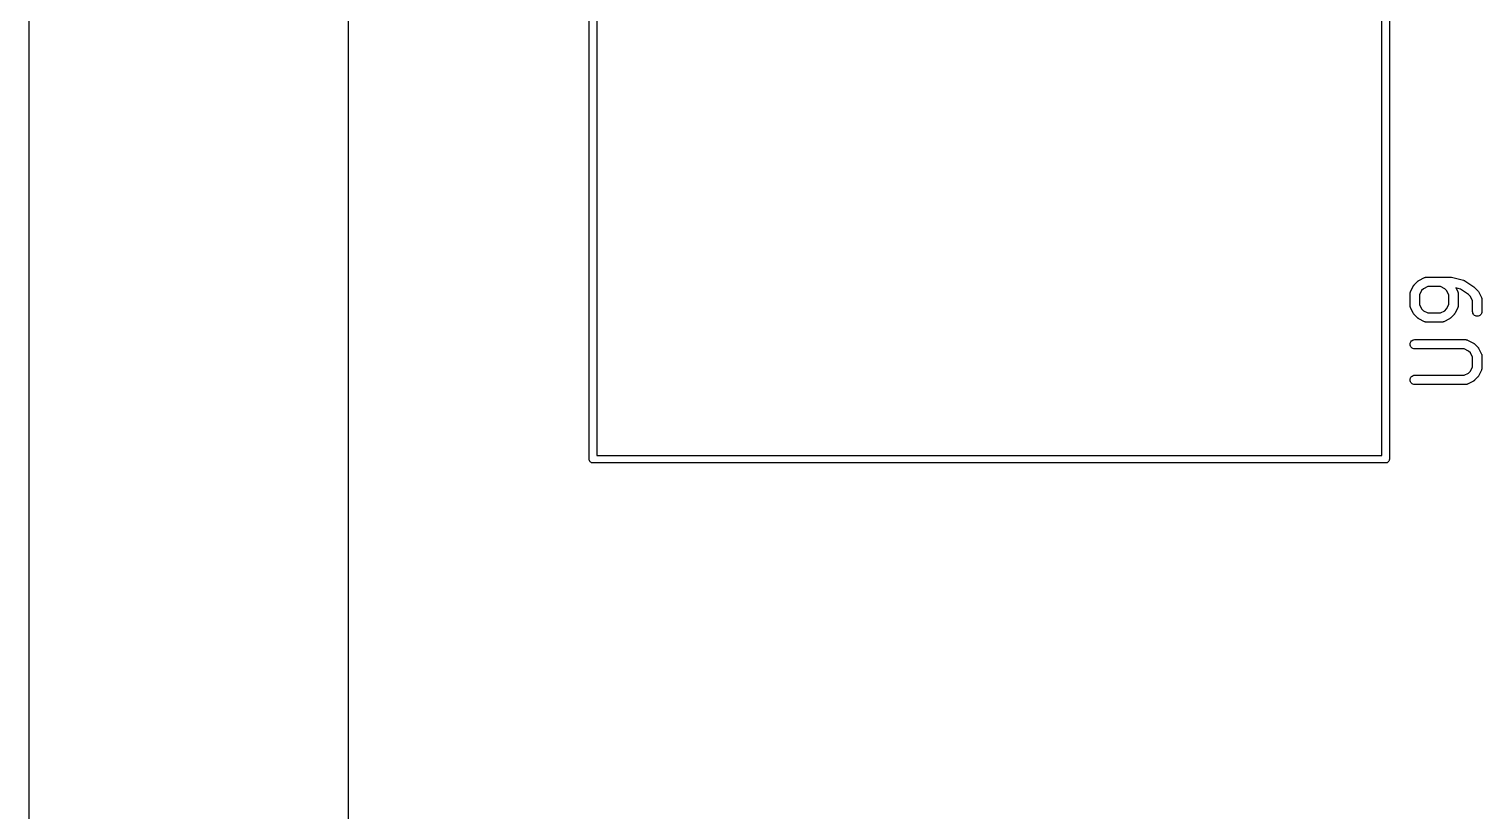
# Model space of a CAD drawing. Extents: x 50 to 150, y -150 to -50.
# Drawn here: x 49.95 to 73.23, y -125.62 to -113.09 of the extents above; entities that cross this region are included whole.
import ezdxf

# ---------------------------------------------------------------- set-up
doc = ezdxf.new("R2010")
doc.units = 0
doc.layers.add('BLACK', color=7, linetype='CONTINUOUS')

msp = doc.modelspace()

# ---------------------------------------------------------------- linework, layer by layer
at = {"layer": 'BLACK', "linetype": 'CONTINUOUS'}
for p, q in [((49.95, -150), (49.95, -50)), ((55.06, -65.0249), (55.06, -134.975)), ((58.924, -119.983), (58.924, -101.828)), ((59.044, -101.885), (59.044, -119.926)), ((71.624, -119.926), (71.624, -101.885)), ((71.744, -101.828), (71.744, -119.983)), ((72.2141, -117.125), (72.3093, -117.077)), ((72.3093, -117.077), (72.3103, -117.077)), ((72.3103, -117.077), (72.3123, -117.076)), ((72.3123, -117.076), (72.3143, -117.075)), ((72.3143, -117.075), (72.3192, -117.074)), ((72.3192, -117.074), (72.324, -117.072)), ((72.324, -117.072), (72.3262, -117.072)), ((72.3262, -117.072), (72.3283, -117.071)), ((72.3283, -117.071), (72.3334, -117.07)), ((72.3334, -117.07), (72.3385, -117.07)), ((72.3385, -117.07), (72.3407, -117.07)), ((72.3407, -117.07), (72.3429, -117.069)), ((72.3429, -117.069), (72.7238, -117.069)), ((72.7238, -117.069), (72.7249, -117.069)), ((72.7249, -117.069), (72.7262, -117.07)), ((72.7262, -117.07), (72.7275, -117.07)), ((72.7275, -117.07), (72.7335, -117.07)), ((72.7335, -117.07), (72.7394, -117.071)), ((72.7394, -117.071), (72.7407, -117.072)), ((72.7407, -117.072), (72.742, -117.072)), ((72.742, -117.072), (72.9325, -117.119)), ((72.079, -117.319), (72.0797, -117.317)), ((72.0797, -117.317), (72.0801, -117.315)), ((72.0801, -117.315), (72.0819, -117.31)), ((72.0819, -117.31), (72.0834, -117.305)), ((72.0834, -117.305), (72.0845, -117.303)), ((72.0845, -117.303), (72.0853, -117.301)), ((72.0853, -117.301), (72.1329, -117.206)), ((72.1329, -117.206), (72.1334, -117.205)), ((72.1334, -117.205), (72.1357, -117.202)), ((72.1357, -117.202), (72.1377, -117.198)), ((72.1377, -117.198), (72.1397, -117.196)), ((72.1397, -117.196), (72.1414, -117.193)), ((72.1414, -117.193), (72.1443, -117.19)), ((72.1443, -117.19), (72.147, -117.187)), ((72.147, -117.187), (72.1946, -117.139)), ((72.1946, -117.139), (72.1953, -117.138)), ((72.1953, -117.138), (72.1986, -117.136)), ((72.1986, -117.136), (72.2017, -117.133)), ((72.2017, -117.133), (72.2043, -117.131)), ((72.2043, -117.131), (72.2068, -117.129)), ((72.2068, -117.129), (72.2105, -117.127)), ((72.2105, -117.127), (72.2141, -117.125)), ((72.2616, -117.284), (72.2274, -117.353)), ((72.292, -117.254), (72.2616, -117.284)), ((72.3606, -117.219), (72.292, -117.254)), ((72.5632, -117.219), (72.3606, -117.219)), ((72.6318, -117.254), (72.5632, -117.219)), ((72.6622, -117.284), (72.6318, -117.254)), ((72.6964, -117.353), (72.6622, -117.284)), ((72.8835, -117.262), (72.8094, -117.243)), ((72.8094, -117.243), (72.8385, -117.301)), ((72.8385, -117.301), (72.839, -117.302)), ((72.839, -117.302), (72.8397, -117.304)), ((72.8397, -117.304), (72.8408, -117.306)), ((72.8408, -117.306), (72.8423, -117.311)), ((72.8423, -117.311), (72.844, -117.316)), ((72.844, -117.316), (72.8444, -117.318)), ((72.8444, -117.318), (72.845, -117.32)), ((73.0094, -117.346), (72.8835, -117.262)), ((72.9325, -117.119), (72.9335, -117.12)), ((72.9335, -117.12), (72.9382, -117.121)), ((72.9382, -117.121), (72.943, -117.123)), ((72.943, -117.123), (72.945, -117.124)), ((72.945, -117.124), (72.9472, -117.125)), ((72.9472, -117.125), (72.9515, -117.127)), ((72.9515, -117.127), (72.9559, -117.13)), ((72.9559, -117.13), (73.0987, -117.225)), ((73.0987, -117.225), (73.0989, -117.225)), ((73.0989, -117.225), (73.0989, -117.225)), ((73.0989, -117.225), (73.0989, -117.225)), ((73.0989, -117.225), (73.0996, -117.226)), ((73.0996, -117.226), (73.1049, -117.23)), ((73.1049, -117.23), (73.1102, -117.234)), ((73.1102, -117.234), (73.1578, -117.282)), ((73.1578, -117.282), (73.1585, -117.283)), ((73.1585, -117.283), (73.1612, -117.286)), ((73.1612, -117.286), (73.1641, -117.289)), ((73.1641, -117.289), (73.1657, -117.292)), ((73.1657, -117.292), (73.1677, -117.294)), ((73.1677, -117.294), (73.1696, -117.298)), ((73.1696, -117.298), (73.1718, -117.301)), ((73.1718, -117.301), (73.2195, -117.397)), ((72.0774, -117.334), (72.0776, -117.332)), ((72.0774, -117.335), (72.0774, -117.334)), ((72.0774, -117.525), (72.0774, -117.335)), ((72.0776, -117.528), (72.0774, -117.525)), ((72.0775, -117.53), (72.0776, -117.528)), ((72.0783, -117.535), (72.0775, -117.53)), ((72.0776, -117.33), (72.0784, -117.324)), ((72.0776, -117.332), (72.0776, -117.33)), ((72.0788, -117.54), (72.0783, -117.535)), ((72.0784, -117.324), (72.079, -117.319)), ((72.0794, -117.542), (72.0788, -117.54)), ((72.0798, -117.544), (72.0794, -117.542)), ((72.0816, -117.549), (72.0798, -117.544)), ((72.083, -117.554), (72.0816, -117.549)), ((72.2274, -117.353), (72.2274, -117.508)), ((72.2274, -117.508), (72.2616, -117.576)), ((72.6622, -117.576), (72.6964, -117.508)), ((72.6964, -117.508), (72.6964, -117.353)), ((72.8419, -117.55), (72.8404, -117.555)), ((72.8437, -117.545), (72.8419, -117.55)), ((72.8441, -117.543), (72.8437, -117.545)), ((72.8448, -117.541), (72.8441, -117.543)), ((72.8454, -117.536), (72.8448, -117.541)), ((72.845, -117.32), (72.8455, -117.325)), ((72.8462, -117.531), (72.8454, -117.536)), ((72.8455, -117.325), (72.8463, -117.331)), ((72.8463, -117.331), (72.8462, -117.333)), ((72.8462, -117.333), (72.8464, -117.335)), ((72.8464, -117.526), (72.8462, -117.529)), ((72.8462, -117.529), (72.8462, -117.531)), ((72.8464, -117.335), (72.8464, -117.525)), ((72.8464, -117.525), (72.8464, -117.526)), ((73.0431, -117.379), (73.0094, -117.346)), ((73.0774, -117.448), (73.0431, -117.379)), ((73.0774, -117.621), (73.0774, -117.448)), ((73.2195, -117.397), (73.2199, -117.398)), ((73.2199, -117.398), (73.2207, -117.4)), ((73.2207, -117.4), (73.2217, -117.402)), ((73.2217, -117.402), (73.2232, -117.407)), ((73.2232, -117.407), (73.225, -117.411)), ((73.225, -117.411), (73.2253, -117.414)), ((73.2253, -117.414), (73.226, -117.416)), ((73.226, -117.416), (73.2265, -117.421)), ((73.2265, -117.421), (73.2273, -117.426)), ((73.2273, -117.426), (73.2272, -117.428)), ((73.2272, -117.428), (73.2274, -117.43)), ((73.2274, -117.43), (73.2274, -117.621)), ((72.0841, -117.556), (72.083, -117.554)), ((72.0848, -117.558), (72.0841, -117.556)), ((72.0853, -117.559), (72.0848, -117.558)), ((72.1329, -117.654), (72.0853, -117.559)), ((72.1352, -117.658), (72.1329, -117.654)), ((72.1371, -117.662), (72.1352, -117.658)), ((72.139, -117.664), (72.1371, -117.662)), ((72.1407, -117.667), (72.139, -117.664)), ((72.1436, -117.67), (72.1407, -117.667)), ((72.1462, -117.673), (72.1436, -117.67)), ((72.147, -117.674), (72.1462, -117.673)), ((72.1946, -117.721), (72.147, -117.674)), ((72.1978, -117.724), (72.1946, -117.721)), ((72.2009, -117.727), (72.1978, -117.724)), ((72.2035, -117.729), (72.2009, -117.727)), ((72.2059, -117.731), (72.2035, -117.729)), ((72.2096, -117.733), (72.2059, -117.731)), ((72.2131, -117.735), (72.2096, -117.733)), ((72.2141, -117.735), (72.2131, -117.735)), ((72.3093, -117.783), (72.2141, -117.735)), ((72.2616, -117.576), (72.292, -117.607)), ((72.292, -117.607), (72.3606, -117.641)), ((72.3114, -117.784), (72.3093, -117.783)), ((72.3606, -117.641), (72.5632, -117.641)), ((72.5632, -117.641), (72.6318, -117.607)), ((72.6136, -117.783), (72.6115, -117.784)), ((72.6145, -117.783), (72.6136, -117.783)), ((72.7097, -117.735), (72.6145, -117.783)), ((72.6318, -117.607), (72.6622, -117.576)), ((72.7133, -117.733), (72.7097, -117.735)), ((72.717, -117.731), (72.7133, -117.733)), ((72.7195, -117.729), (72.717, -117.731)), ((72.7221, -117.728), (72.7195, -117.729)), ((72.7252, -117.725), (72.7221, -117.728)), ((72.7285, -117.722), (72.7252, -117.725)), ((72.7292, -117.721), (72.7285, -117.722)), ((72.7768, -117.674), (72.7292, -117.721)), ((72.7795, -117.67), (72.7768, -117.674)), ((72.7825, -117.667), (72.7795, -117.67)), ((72.7842, -117.665), (72.7825, -117.667)), ((72.7861, -117.662), (72.7842, -117.665)), ((72.7881, -117.659), (72.7861, -117.662)), ((72.7904, -117.655), (72.7881, -117.659)), ((72.7909, -117.654), (72.7904, -117.655)), ((72.8385, -117.559), (72.7909, -117.654)), ((72.8393, -117.557), (72.8385, -117.559)), ((72.8404, -117.555), (72.8393, -117.557)), ((73.0788, -117.635), (73.0774, -117.621)), ((73.083, -117.649), (73.0788, -117.635)), ((73.0899, -117.662), (73.083, -117.649)), ((73.0992, -117.674), (73.0899, -117.662)), ((73.1104, -117.683), (73.0992, -117.674)), ((73.1233, -117.69), (73.1104, -117.683)), ((73.1373, -117.694), (73.1233, -117.69)), ((73.1519, -117.696), (73.1373, -117.694)), ((73.1664, -117.694), (73.1519, -117.696)), ((73.1805, -117.69), (73.1664, -117.694)), ((73.1934, -117.683), (73.1805, -117.69)), ((73.2049, -117.674), (73.1934, -117.683)), ((73.2143, -117.663), (73.2049, -117.674)), ((73.2213, -117.65), (73.2143, -117.663)), ((73.2257, -117.636), (73.2213, -117.65)), ((73.2274, -117.622), (73.2257, -117.636)), ((73.2274, -117.621), (73.2274, -117.622)), ((72.3133, -117.785), (72.3114, -117.784)), ((72.3182, -117.786), (72.3133, -117.785)), ((72.323, -117.788), (72.3182, -117.786)), ((72.3252, -117.789), (72.323, -117.788)), ((72.3273, -117.789), (72.3252, -117.789)), ((72.3324, -117.79), (72.3273, -117.789)), ((72.3374, -117.791), (72.3324, -117.79)), ((72.3396, -117.791), (72.3374, -117.791)), ((72.3418, -117.791), (72.3396, -117.791)), ((72.3429, -117.791), (72.3418, -117.791)), ((72.581, -117.791), (72.3429, -117.791)), ((72.5831, -117.791), (72.581, -117.791)), ((72.5854, -117.791), (72.5831, -117.791)), ((72.5904, -117.79), (72.5854, -117.791)), ((72.5955, -117.789), (72.5904, -117.79)), ((72.5976, -117.789), (72.5955, -117.789)), ((72.5998, -117.788), (72.5976, -117.789)), ((72.6046, -117.787), (72.5998, -117.788)), ((72.6095, -117.785), (72.6046, -117.787)), ((72.6115, -117.784), (72.6095, -117.785)), ((72.0774, -118.144), (72.0789, -118.129)), ((72.0787, -118.159), (72.0774, -118.144)), ((72.0828, -118.173), (72.0787, -118.159)), ((72.0789, -118.129), (72.0832, -118.115)), ((72.0896, -118.186), (72.0828, -118.173)), ((72.0832, -118.115), (72.0902, -118.103)), ((72.0988, -118.197), (72.0896, -118.186)), ((72.0902, -118.103), (72.0995, -118.091)), ((72.11, -118.206), (72.0988, -118.197)), ((72.0995, -118.091), (72.1109, -118.082)), ((72.1228, -118.213), (72.11, -118.206)), ((72.1109, -118.082), (72.1238, -118.075)), ((72.1368, -118.218), (72.1228, -118.213)), ((72.1238, -118.075), (72.1378, -118.071)), ((72.1513, -118.219), (72.1368, -118.218)), ((72.1378, -118.071), (72.1524, -118.069)), ((72.1524, -118.219), (72.1513, -118.219)), ((72.1524, -118.069), (72.9619, -118.069)), ((72.9442, -118.219), (72.1524, -118.219)), ((73.0127, -118.254), (72.9442, -118.219)), ((72.9619, -118.069), (72.963, -118.069)), ((72.963, -118.069), (72.9651, -118.07)), ((72.9651, -118.07), (72.9674, -118.07)), ((72.9674, -118.07), (72.9724, -118.071)), ((72.9724, -118.071), (72.9775, -118.071)), ((72.9775, -118.071), (72.9796, -118.072)), ((72.9796, -118.072), (72.9818, -118.072)), ((72.9818, -118.072), (72.9866, -118.074)), ((72.9866, -118.074), (72.9915, -118.076)), ((72.9915, -118.076), (72.9934, -118.077)), ((72.9934, -118.077), (72.9954, -118.077)), ((72.9954, -118.077), (73.0907, -118.125)), ((73.0907, -118.125), (73.0916, -118.125)), ((73.0916, -118.125), (73.0952, -118.128)), ((73.0952, -118.128), (73.0989, -118.13)), ((73.0989, -118.13), (73.1013, -118.132)), ((73.1013, -118.132), (73.1039, -118.133)), ((73.1039, -118.133), (73.1069, -118.136)), ((73.1069, -118.136), (73.1102, -118.139)), ((73.1102, -118.139), (73.1578, -118.187)), ((73.1578, -118.187), (73.1585, -118.187)), ((73.1585, -118.187), (73.1612, -118.191)), ((73.1612, -118.191), (73.1641, -118.194)), ((73.1641, -118.194), (73.1657, -118.196)), ((73.1657, -118.196), (73.1677, -118.199)), ((73.1677, -118.199), (73.1696, -118.203)), ((73.1696, -118.203), (73.1718, -118.206)), ((73.1718, -118.206), (73.2195, -118.301)), ((73.0431, -118.284), (73.0127, -118.254)), ((73.0774, -118.353), (73.0431, -118.284)), ((73.0774, -118.508), (73.0774, -118.353)), ((73.2195, -118.301), (73.2199, -118.302)), ((73.2199, -118.302), (73.2207, -118.304)), ((73.2207, -118.304), (73.2217, -118.306)), ((73.2217, -118.306), (73.2232, -118.311)), ((73.2232, -118.311), (73.225, -118.316)), ((73.225, -118.316), (73.2253, -118.318)), ((73.2253, -118.318), (73.226, -118.32)), ((73.226, -118.32), (73.2265, -118.325)), ((73.2265, -118.325), (73.2273, -118.331)), ((73.2273, -118.331), (73.2272, -118.333)), ((73.2272, -118.333), (73.2274, -118.335)), ((73.2274, -118.335), (73.2274, -118.525)), ((72.0774, -118.715), (72.0789, -118.701)), ((72.0789, -118.701), (72.0832, -118.687)), ((72.0832, -118.687), (72.0902, -118.674)), ((72.0902, -118.674), (72.0995, -118.663)), ((72.0995, -118.663), (72.1109, -118.653)), ((72.1109, -118.653), (72.1238, -118.647)), ((72.1238, -118.647), (72.1378, -118.642)), ((72.1378, -118.642), (72.1524, -118.641)), ((72.1524, -118.641), (72.9442, -118.641)), ((72.9442, -118.641), (73.0127, -118.607)), ((73.0127, -118.607), (73.0431, -118.576)), ((73.0431, -118.576), (73.0774, -118.508)), ((73.1578, -118.674), (73.1102, -118.721)), ((73.1605, -118.67), (73.1578, -118.674)), ((73.1634, -118.667), (73.1605, -118.67)), ((73.1651, -118.665), (73.1634, -118.667)), ((73.1671, -118.662), (73.1651, -118.665)), ((73.1691, -118.659), (73.1671, -118.662)), ((73.1714, -118.655), (73.1691, -118.659)), ((73.1718, -118.654), (73.1714, -118.655)), ((73.2195, -118.559), (73.1718, -118.654)), ((73.2203, -118.557), (73.2195, -118.559)), ((73.2213, -118.555), (73.2203, -118.557)), ((73.2229, -118.55), (73.2213, -118.555)), ((73.2247, -118.545), (73.2229, -118.55)), ((73.2251, -118.543), (73.2247, -118.545)), ((73.2257, -118.541), (73.2251, -118.543)), ((73.2263, -118.536), (73.2257, -118.541)), ((73.2272, -118.531), (73.2263, -118.536)), ((73.2274, -118.526), (73.2271, -118.529)), ((73.2271, -118.529), (73.2272, -118.531)), ((73.2274, -118.525), (73.2274, -118.526)), ((72.0787, -118.73), (72.0774, -118.715)), ((72.0828, -118.744), (72.0787, -118.73)), ((72.0896, -118.757), (72.0828, -118.744)), ((72.0988, -118.768), (72.0896, -118.757)), ((72.11, -118.778), (72.0988, -118.768)), ((72.1228, -118.785), (72.11, -118.778)), ((72.1368, -118.789), (72.1228, -118.785)), ((72.1513, -118.791), (72.1368, -118.789)), ((72.1524, -118.791), (72.1513, -118.791)), ((72.9619, -118.791), (72.1524, -118.791)), ((72.9641, -118.791), (72.9619, -118.791)), ((72.9663, -118.791), (72.9641, -118.791)), ((72.9714, -118.79), (72.9663, -118.791)), ((72.9765, -118.789), (72.9714, -118.79)), ((72.9786, -118.789), (72.9765, -118.789)), ((72.9808, -118.788), (72.9786, -118.789)), ((72.9856, -118.787), (72.9808, -118.788)), ((72.9905, -118.785), (72.9856, -118.787)), ((72.9924, -118.784), (72.9905, -118.785)), ((72.9945, -118.783), (72.9924, -118.784)), ((72.9954, -118.783), (72.9945, -118.783)), ((73.0907, -118.735), (72.9954, -118.783)), ((73.0943, -118.733), (73.0907, -118.735)), ((73.098, -118.731), (73.0943, -118.733)), ((73.1004, -118.729), (73.098, -118.731)), ((73.1031, -118.728), (73.1004, -118.729)), ((73.1061, -118.725), (73.1031, -118.728)), ((73.1094, -118.722), (73.1061, -118.725)), ((73.1102, -118.721), (73.1094, -118.722)), ((58.9237, -119.986), (58.924, -119.983)), ((58.9249, -119.998), (58.9237, -119.986)), ((58.9283, -120.009), (58.9249, -119.998)), ((58.9308, -120.014), (58.9283, -120.009)), ((58.9339, -120.019), (58.9308, -120.014)), ((58.9414, -120.029), (58.9339, -120.019)), ((58.9505, -120.036), (58.9414, -120.029)), ((58.9609, -120.042), (58.9505, -120.036)), ((58.9722, -120.045), (58.9609, -120.042)), ((58.984, -120.046), (58.9722, -120.045)), ((58.9869, -120.046), (58.984, -120.046)), ((71.6811, -120.046), (58.9869, -120.046)), ((59.044, -119.926), (71.624, -119.926)), ((71.684, -120.046), (71.6811, -120.046)), ((71.6958, -120.045), (71.684, -120.046)), ((71.7071, -120.042), (71.6958, -120.045)), ((71.7175, -120.036), (71.7071, -120.042)), ((71.7266, -120.029), (71.7175, -120.036)), ((71.7341, -120.019), (71.7266, -120.029)), ((71.7397, -120.009), (71.7341, -120.019)), ((71.7431, -119.998), (71.7397, -120.009)), ((71.744, -119.989), (71.7431, -119.998)), ((71.744, -119.983), (71.7443, -119.986)), ((71.7443, -119.986), (71.744, -119.989)), ((71.744, -119.989), (71.744, -119.989))]:
    msp.add_line(p, q, dxfattribs=at)

doc.saveas('drawing.dxf')
